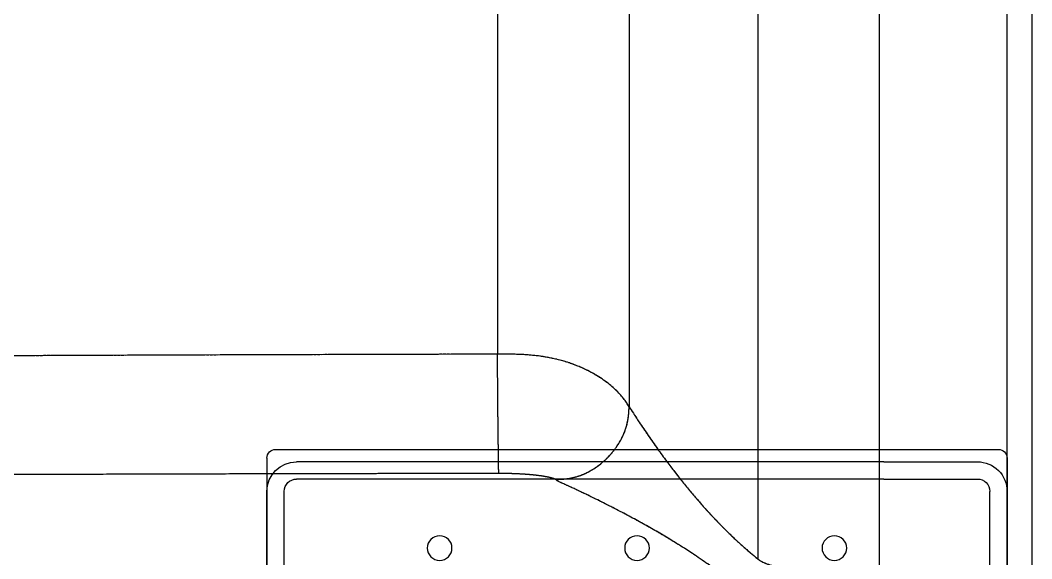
# Model space of a CAD drawing. Header units: millimetres. Extents: x 18456 to 179493, y -203649 to 469211.
# Drawn here: x 121054.4 to 121464.4, y -36644.9 to -36426.5 of the extents above; entities that cross this region are included whole.
import ezdxf

# ---------------------------------------------------------------- set-up
doc = ezdxf.new("R2010")
doc.units = ezdxf.units.MM
doc.linetypes.add('X-평면도(기본형)$0$HIDDENX2', pattern=[0.75, 0.5, -0.25])
for name, color, linetype, true_color in [('X-평면도(기본형)$0$FIN', 9, 'Continuous', 0x808080), ('X-평면도(기본형)$0$FUR', 6, 'Continuous', 0xff00ff), ('X-평면도(기본형)$0$MC', 7, 'Continuous', 0x7f7fff)]:
    doc.layers.add(name, color=color, linetype=linetype, true_color=true_color)

# ---------------------------------------------------------------- blocks, each defined once
blk = doc.blocks.new('X-평면도(기본형)$0$코너  선반')
at = {"layer": 'X-평면도(기본형)$0$FUR'}
for p, q in [((506927.8, 180420.77), (506927.8, 180400.27)), ((506928.8, 180421.77), (506966.3, 180421.77)), ((506928.8, 180421.77), (506966.3, 180421.77)), ((506967.3, 180400.27), (506967.3, 180420.77)), ((507071.3, 180400.27), (507071.3, 180420.77)), ((507109.8, 180421.77), (507072.3, 180421.77)), ((507109.8, 180421.77), (507072.3, 180421.77)), ((507110.8, 180420.77), (507110.8, 180400.27)), ((506869.3, 180298.27), (506869.3, 180414.77)), ((506869.3, 180414.77), (506927.8, 180414.77)), ((506967.3, 180414.77), (507071.3, 180414.77)), ((507110.8, 180414.77), (507169.3, 180414.77)), ((507169.3, 180298.27), (507169.3, 180414.77)), ((506928.3, 180399.77), (506966.8, 180399.77)), ((507110.3, 180399.77), (507071.8, 180399.77)), ((506872.8, 180294.77), (507165.8, 180294.77))]:
    blk.add_line(p, q, dxfattribs=at)
at = {"layer": 'X-평면도(기본형)$0$FUR', "color": 8, "true_color": 0x808080}
for p, q in [((506869.3, 180394.77), (506869.3, 180311.77)), ((506876.3, 180394.77), (506876.3, 180311.77)), ((507162.3, 180394.77), (507162.3, 180311.77)), ((507169.3, 180394.77), (507169.3, 180311.77)), ((507119.3, 180306.77), (506881.3, 180306.77)), ((507119.3, 180306.77), (507157.3, 180306.77)), ((507119.3, 180299.77), (506881.3, 180299.77)), ((507119.3, 180299.77), (507157.3, 180299.77))]:
    blk.add_line(p, q, dxfattribs=at)
for centre in [(506899.3, 180374.77), (506979.3, 180374.77), (507059.3, 180374.77), (507139.3, 180374.77), (506939.3, 180334.77), (507019.3, 180334.77), (507099.3, 180334.77)]:
    blk.add_circle(centre, 5, dxfattribs=at)
at = {"layer": 'X-평면도(기본형)$0$FUR'}
for centre, radius, start, end in [((506928.8, 180420.77), 1, 90, 180), ((506966.3, 180420.77), 1, 0, 90), ((507072.3, 180420.77), 1, 90, 180), ((507109.8, 180420.77), 1, 0, 90), ((506928.3, 180400.27), 0.5, 180, 270), ((506966.8, 180400.27), 0.5, 270, 0), ((507071.8, 180400.27), 0.5, 180, 270), ((507110.3, 180400.27), 0.5, 270, 0), ((506872.8, 180298.27), 3.5, 180, 270), ((507165.8, 180298.27), 3.5, 270, 0)]:
    blk.add_arc(centre, radius, start, end, dxfattribs=at)
at = {"layer": 'X-평면도(기본형)$0$FUR', "color": 8, "true_color": 0x808080}
for centre, radius, start, end in [((506872.8, 180394.77), 3.5, 0, 180), ((507165.8, 180394.77), 3.5, 0, 180), ((506881.3, 180311.77), 12, 180, 270), ((506881.3, 180311.77), 5, 180, 270), ((507157.3, 180311.77), 5, 270, 0), ((507157.3, 180311.77), 12, 270, 0)]:
    blk.add_arc(centre, radius, start, end, dxfattribs=at)
blk = doc.blocks.new('X-평면도(기본형)$0$SB1703 1500')
at = {"layer": 'X-평면도(기본형)$0$FUR', "color": 8, "linetype": 'X-평면도(기본형)$0$HIDDENX2', "ltscale": 2, "true_color": 0x808080}
for points, degree in [([(0, 800), (0, 299.01), (0, 165.65), (0, 0)], 3), ([(110.73, 734.41), (136.91, 713.31), (182.14, 692.84)], 2), ([(51.85, 400), (51.85, 565.65), (51.85, 731.31)], 2), ([(101.1, 724.33), (101.1, 724.33), (101.1, 724.32)], 2), ([(101.13, 724.3), (101.12, 724.31), (101.1, 724.33)], 2), ([(101.1, 400), (101.1, 524.77), (101.1, 624.55), (101.1, 724.32)], 3), ([(101.13, 724.33), (101.13, 724.33), (101.13, 724.32), (101.13, 724.32), (101.13, 724.31), (101.13, 724.3)], 5), ([(182.97, 692.17), (174.9, 691.85), (166.82, 691.54), (154.05, 678.8), (153.6, 670.73), (153.19, 662.66)], 5), ([(182.14, 692.84), (182.52, 692.5), (182.97, 692.17)], 2), ([(206.07, 689.73), (405.57, 690.03), (604.95, 691.06)], 2), ([(153.19, 662.66), (152.79, 663.28), (152.39, 663.91)], 2), ([(153.19, 400), (153.19, 531.33), (153.19, 662.66)], 2), ([(202.85, 641.36), (204.08, 641.35), (205.31, 641.35), (206.53, 641.36)], 3)]:
    blk.add_open_spline(points, degree=degree, dxfattribs=at)
at = {"layer": 'X-평면도(기본형)$0$FUR'}
for points, degree in [([(0, 800), (0, 299.01), (0, 165.65), (0, 0)], 3), ([(51.85, 400), (51.85, 565.65), (51.85, 731.31)], 2)]:
    blk.add_open_spline(points, degree=degree, dxfattribs=at)
at = {"layer": 'X-평면도(기본형)$0$FUR', "color": 8, "true_color": 0x808080}
for points, degree in [([(110.73, 734.41), (136.91, 713.31), (182.14, 692.84)], 2), ([(101.1, 724.33), (101.1, 724.33), (101.1, 724.32)], 2), ([(101.13, 724.3), (101.12, 724.31), (101.1, 724.33)], 2), ([(101.1, 400), (101.1, 524.77), (101.1, 624.55), (101.1, 724.32)], 3), ([(101.13, 724.33), (101.13, 724.33), (101.13, 724.32), (101.13, 724.32), (101.13, 724.31), (101.13, 724.3)], 5), ([(182.97, 692.17), (174.9, 691.85), (166.82, 691.54), (154.05, 678.8), (153.6, 670.73), (153.19, 662.66)], 5), ([(182.14, 692.84), (182.52, 692.5), (182.97, 692.17)], 2), ([(206.07, 689.73), (405.57, 690.03), (604.95, 691.06)], 2), ([(153.19, 662.66), (152.79, 663.28), (152.39, 663.91)], 2), ([(153.19, 400), (153.19, 531.33), (153.19, 662.66)], 2), ([(202.85, 641.36), (204.08, 641.35), (205.31, 641.35), (206.53, 641.36)], 3)]:
    blk.add_open_spline(points, degree=degree, dxfattribs=at)
at = {"layer": 'X-평면도(기본형)$0$FUR', "color": 8, "linetype": 'X-평면도(기본형)$0$HIDDENX2', "ltscale": 2, "true_color": 0x808080}
for points, degree, knots in [([(101.1, 724.32), (100.98, 724.43), (100.73, 724.66), (100.09, 725.11), (99.08, 725.67), (97.49, 726.34), (95.54, 727), (93.21, 727.63), (90.52, 728.24), (87.5, 728.8), (84.16, 729.33), (80.55, 729.79), (76.72, 730.2), (72.71, 730.55), (68.59, 730.83), (64.39, 731.05), (60.18, 731.2), (56.69, 731.27), (53.92, 731.3), (52.56, 731.31), (51.88, 731.31)], 3, [0, 0, 0, 0, 0.029082, 0.058561, 0.118627, 0.180057, 0.242671, 0.306265, 0.37061, 0.435462, 0.500564, 0.565653, 0.630465, 0.694736, 0.758216, 0.820675, 0.881907, 0.941729, 0.970942, 1, 1, 1, 1]), ([(152.39, 663.91), (139.77, 683.6), (126.92, 698.74), (114.08, 713.87), (101.13, 724.3)], 2, [0, 0, 0, 0.5, 0.5, 1, 1, 1]), ([(182.97, 692.17), (184.03, 691.64), (186.24, 691.19), (188.45, 690.74), (191.58, 690.41), (194.71, 690.08), (198.42, 689.9), (202.14, 689.73), (206.07, 689.73)], 2, [0, 0, 0, 0.25, 0.25, 0.5, 0.5, 0.75, 0.75, 1, 1, 1]), ([(206.07, 689.73), (206.07, 689.52), (206.07, 689.3), (206.07, 689.06), (206.08, 688.77), (206.08, 688.05), (206.09, 687.61), (206.09, 687.09), (206.1, 686.47), (206.12, 685.02), (206.13, 684.18), (206.15, 683.23), (206.16, 682.18), (206.19, 679.85), (206.21, 678.58), (206.23, 677.22), (206.25, 675.77), (206.29, 672.73), (206.31, 671.14), (206.33, 669.49), (206.34, 667.8), (206.38, 664.38), (206.4, 662.66), (206.41, 660.92), (206.43, 659.17), (206.46, 655.74), (206.47, 654.05), (206.48, 652.38), (206.49, 650.72), (206.5, 647.51), (206.51, 645.96), (206.52, 644.42), (206.52, 642.89), (206.53, 641.36)], 5, [0, 0, 0, 0, 0, 0, 0.118249, 0.118249, 0.118249, 0.118249, 0.242104, 0.242104, 0.242104, 0.242104, 0.370001, 0.370001, 0.370001, 0.370001, 0.500018, 0.500018, 0.500018, 0.500018, 0.630036, 0.630036, 0.630036, 0.630036, 0.757934, 0.757934, 0.757934, 0.757934, 0.88179, 0.88179, 0.88179, 0.88179, 1, 1, 1, 1, 1, 1]), ([(153.19, 662.66), (153.52, 662.14), (153.88, 661.57), (154.65, 660.43), (155.07, 659.86), (156.43, 658.11), (157.47, 656.97), (159.93, 654.63), (161.32, 653.46), (164.54, 651.12), (166.37, 649.95), (170.47, 647.72), (172.77, 646.63), (178.01, 644.65), (180.97, 643.75), (185.91, 642.7), (187.64, 642.4), (191.28, 641.91), (193.14, 641.73), (197.59, 641.43), (200.23, 641.37), (202.85, 641.36)], 3, [0, 0, 0, 0, 0.065094, 0.065094, 0.130187, 0.130187, 0.260375, 0.260375, 0.390562, 0.390562, 0.520749, 0.520749, 0.650937, 0.650937, 0.781124, 0.781124, 0.846218, 0.846218, 0.911311, 0.911311, 1, 1, 1, 1]), ([(206.53, 641.36), (273.18, 641.52), (339.8, 641.74), (439.77, 642.17), (472.96, 642.33), (523.02, 642.59), (539.64, 642.68), (572.91, 642.86), (589.66, 642.96), (606.23, 643.07)], 3, [0, 0, 0, 0, 0.5, 0.5, 0.75, 0.75, 0.875, 0.875, 1, 1, 1, 1]), ([(206.53, 418.4), (206.53, 489.73), (206.53, 536.18), (206.53, 602.15), (206.53, 621.73), (206.53, 641.36)], 3, [0, 0, 0, 0, 0.702633, 0.702633, 1, 1, 1, 1])]:
    blk.add_open_spline(points, degree=degree, knots=knots, dxfattribs=at)
at = {"layer": 'X-평면도(기본형)$0$FUR', "color": 8, "true_color": 0x808080}
for points, degree, knots in [([(101.1, 724.32), (100.98, 724.43), (100.73, 724.66), (100.09, 725.11), (99.08, 725.67), (97.49, 726.34), (95.54, 727), (93.21, 727.63), (90.52, 728.24), (87.5, 728.8), (84.16, 729.33), (80.55, 729.79), (76.72, 730.2), (72.71, 730.55), (68.59, 730.83), (64.39, 731.05), (60.18, 731.2), (56.69, 731.27), (53.92, 731.3), (52.56, 731.31), (51.88, 731.31)], 3, [0, 0, 0, 0, 0.029082, 0.058561, 0.118627, 0.180057, 0.242671, 0.306265, 0.37061, 0.435462, 0.500564, 0.565653, 0.630465, 0.694736, 0.758216, 0.820675, 0.881907, 0.941729, 0.970942, 1, 1, 1, 1]), ([(152.39, 663.91), (139.77, 683.6), (126.92, 698.74), (114.08, 713.87), (101.13, 724.3)], 2, [0, 0, 0, 0.5, 0.5, 1, 1, 1]), ([(182.97, 692.17), (184.03, 691.64), (186.24, 691.19), (188.45, 690.74), (191.58, 690.41), (194.71, 690.08), (198.42, 689.9), (202.14, 689.73), (206.07, 689.73)], 2, [0, 0, 0, 0.25, 0.25, 0.5, 0.5, 0.75, 0.75, 1, 1, 1]), ([(206.07, 689.73), (206.07, 689.52), (206.07, 689.3), (206.07, 689.06), (206.08, 688.77), (206.08, 688.05), (206.09, 687.61), (206.09, 687.09), (206.1, 686.47), (206.12, 685.02), (206.13, 684.18), (206.15, 683.23), (206.16, 682.18), (206.19, 679.85), (206.21, 678.58), (206.23, 677.22), (206.25, 675.77), (206.29, 672.73), (206.31, 671.14), (206.33, 669.49), (206.34, 667.8), (206.38, 664.38), (206.4, 662.66), (206.41, 660.92), (206.43, 659.17), (206.46, 655.74), (206.47, 654.05), (206.48, 652.38), (206.49, 650.72), (206.5, 647.51), (206.51, 645.96), (206.52, 644.42), (206.52, 642.89), (206.53, 641.36)], 5, [0, 0, 0, 0, 0, 0, 0.118249, 0.118249, 0.118249, 0.118249, 0.242104, 0.242104, 0.242104, 0.242104, 0.370001, 0.370001, 0.370001, 0.370001, 0.500018, 0.500018, 0.500018, 0.500018, 0.630036, 0.630036, 0.630036, 0.630036, 0.757934, 0.757934, 0.757934, 0.757934, 0.88179, 0.88179, 0.88179, 0.88179, 1, 1, 1, 1, 1, 1]), ([(153.19, 662.66), (153.52, 662.14), (153.88, 661.57), (154.65, 660.43), (155.07, 659.86), (156.43, 658.11), (157.47, 656.97), (159.93, 654.63), (161.32, 653.46), (164.54, 651.12), (166.37, 649.95), (170.47, 647.72), (172.77, 646.63), (178.01, 644.65), (180.97, 643.75), (185.91, 642.7), (187.64, 642.4), (191.28, 641.91), (193.14, 641.73), (197.59, 641.43), (200.23, 641.37), (202.85, 641.36)], 3, [0, 0, 0, 0, 0.065094, 0.065094, 0.130187, 0.130187, 0.260375, 0.260375, 0.390562, 0.390562, 0.520749, 0.520749, 0.650937, 0.650937, 0.781124, 0.781124, 0.846218, 0.846218, 0.911311, 0.911311, 1, 1, 1, 1]), ([(206.53, 641.36), (273.18, 641.52), (339.8, 641.74), (439.77, 642.17), (472.96, 642.33), (523.02, 642.59), (539.64, 642.68), (572.91, 642.86), (589.66, 642.96), (606.23, 643.07)], 3, [0, 0, 0, 0, 0.5, 0.5, 0.75, 0.75, 0.875, 0.875, 1, 1, 1, 1]), ([(206.53, 418.4), (206.53, 489.73), (206.53, 536.18), (206.53, 602.15), (206.53, 621.73), (206.53, 641.36)], 3, [0, 0, 0, 0, 0.702633, 0.702633, 1, 1, 1, 1])]:
    blk.add_open_spline(points, degree=degree, knots=knots, dxfattribs=at)
blk = doc.blocks.new('X-평면도(기본형)$0$ba18601500')
at = {"layer": 'X-평면도(기본형)$0$MC'}
blk.add_lwpolyline([(0, -1860), (0, 0), (1500, 0), (1500, -1860)], close=True, dxfattribs=at)
at = {"layer": 'X-평면도(기본형)$0$FUR', "xscale": -1, "rotation": 180}
blk.add_blockref('X-평면도(기본형)$0$SB1703 1500', (0, -1060), dxfattribs=at)
at = {"layer": 'X-평면도(기본형)$0$FUR', "rotation": 180}
blk.add_blockref('X-평면도(기본형)$0$코너  선반', (507169.3, 178554.77), dxfattribs=at)

msp = doc.modelspace()

# ---------------------------------------------------------------- linework, layer by layer
at = {"layer": 'X-평면도(기본형)$0$FIN'}
msp.add_line((121464.38, -34850.57), (121464.38, -36730.57), dxfattribs=at)

# ---------------------------------------------------------------- block references
at = {"xscale": -1}
msp.add_blockref('X-평면도(기본형)$0$ba18601500', (121454.38, -34860.57), dxfattribs=at)

doc.saveas('drawing.dxf')
